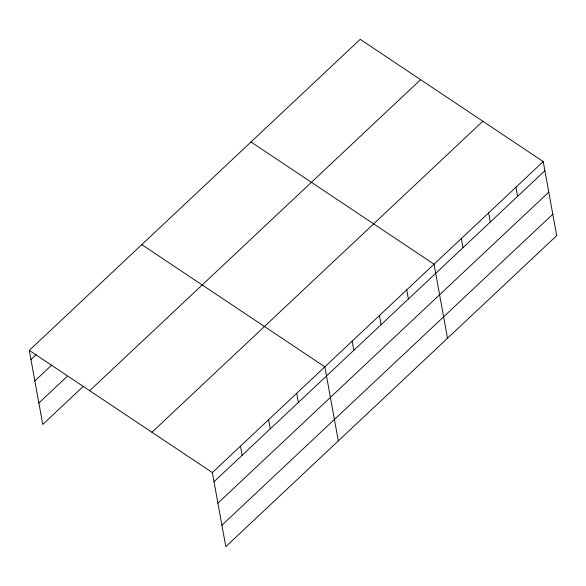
<?xml version="1.0" encoding="UTF-8"?>
<svg xmlns="http://www.w3.org/2000/svg" width="586" height="586" viewBox="0 0 586 586"><rect width="100%" height="100%" fill="white"/><g stroke="black" fill="none" stroke-linecap="round" stroke-linejoin="round"><path stroke-width="0.88" d="M29.3 350.369L360.192 39.343L543.237 161.56L556.7 235.631L225.808 546.657L212.344 472.587L29.3 350.369L42.763 424.44L83.315 386.32M30.963 359.518L36.193 354.596M34.852 380.944L51.861 364.953M38.866 403.014L66.994 376.578M89.702 390.701L420.602 79.674M151.942 432.256L482.835 121.229M212.344 472.587L543.237 161.56M214.007 481.729L544.899 170.702M217.904 503.154L548.796 192.127M221.911 525.232L552.803 214.205M250.998 141.988L434.043 264.198L447.506 338.269M141.805 244.626L324.849 366.836L338.312 440.906M515.944 187.22L517.599 196.361M488.643 212.879L490.306 222.021M461.343 238.539L463.006 247.68M406.75 289.858L408.405 298.999M379.45 315.517L381.112 324.659M352.149 341.177L353.812 350.318M296.728 393.272L298.384 402.421M268.6 419.715L270.263 428.857M240.472 446.151L242.135 455.293"/></g></svg>
